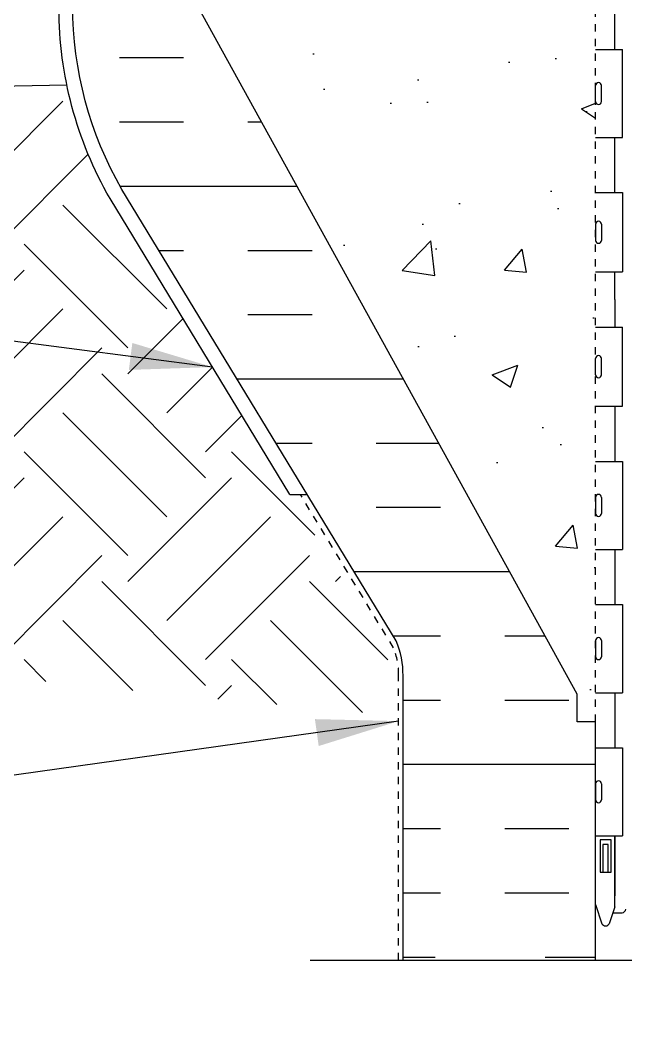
# Model space of a CAD drawing. Header units: inches. Extents: x 104.4 to 159.1, y -9.8 to 61.
# Drawn here: x 119.12 to 127.37, y 5.04 to 18.85 of the extents above; entities that cross this region are included whole.
import ezdxf

# ---------------------------------------------------------------- set-up
doc = ezdxf.new("R2010")
doc.units = ezdxf.units.IN
doc.header["$LTSCALE"] = 0.5
doc.header["$MEASUREMENT"] = 0
doc.linetypes.add('DASHEDX2', pattern=[1.5, 1, -0.5])
doc.linetypes.add('HIDDEN2', pattern=[0.1875, 0.125, -0.0625])
for name, color, linetype in [('HATCH', 12, 'Continuous'), ('Hidden2', 12, 'HIDDEN2'), ('line25', 2, 'Continuous'), ('LINE50', 5, 'Continuous'), ('LINE9', 9, 'Continuous'), ('TEXT', 4, 'Continuous'), ('Web_Edge', 9, 'Continuous')]:
    doc.layers.add(name, color=color, linetype=linetype)
doc.styles.add('DIM', font='romans.shx', dxfattribs={"width": 0.7})
doc.dimstyles.new('ext_12', dxfattribs={"dimscale": 12, "dimtxt": 0.09375, "dimasz": 0.09375, "dimexe": 0.09375, "dimexo": 0.0625, "dimgap": 0.0625, "dimtad": 1, "dimdec": 1, "dimzin": 3, "dimdsep": 46, "dimlunit": 4, "dimtxsty": 'DIM', "dimcen": 0.09, "dimdle": 0.09375, "dimclrt": 4, "dimadec": 0, "dimazin": 0, "dimtfac": 1, "dimtdec": 1, "dimtmove": 2, "dimatfit": 3, "dimfxl": 1, "dimfrac": 2, "dimtolj": 1, "dimtzin": 0, "dimarcsym": 0})

msp = doc.modelspace()

# ---------------------------------------------------------------- hatches: boundary and pattern name
at = {"layer": 'HATCH'}
h = msp.add_hatch(dxfattribs=at)
h.set_pattern_fill('INSUL', color=256, scale=7, style=0)
h.set_pattern_definition([(0, (-2875.528447932905, -416.5373488514358), (0, 2.625), []), (0, (-2875.528447932905, -415.6623488514358), (0, 2.625), [0.875, -0.875]), (0, (-2875.528447932905, -414.7873488514358), (0, 2.625), [0.875, -0.875])])
h.paths.add_polyline_path([(121.5373177216799, 19.04493161711127, -0.0795791067839555), (120.5373177216799, 22.29493161711127), (120.5373177216799, 24.04493161711127), (119.8373177216801, 24.04493161711127), (119.8373177216801, 19.04493161711127, 0.1316524975873954), (120.5071907027578, 16.54493161711127), (124.2451961245143, 10.39493161711141, -0.1043800181721882), (124.3373177216805, 9.919931617111388), (124.3373177216801, 6.044931617111388), (124.7748177216801, 6.044931617111388), (124.7748177216801, 6.544931617111388), (126.2748177216801, 6.544931617111388), (126.2748177216801, 6.044931617111388), (126.9623177216801, 6.044931617111388), (126.9623177216801, 9.294931617111388), (126.7123177216801, 9.294931617111388), (126.7123177216801, 9.669931617111388)])
h = msp.add_hatch(dxfattribs=at)
h.set_pattern_fill('AR-CONC', color=256, scale=0.5, style=0)
h.set_pattern_definition([(49.99999999999999, (78.28631777956923, 4.790770926749559), (3.586300913003767, -0.3137606749129755), [0.375, -4.125]), (355, (78.28631777956923, 4.790770926749559), (-0.693756668065, 3.760960668500059), [0.3, -3.3]), (100.4514, (78.58517617956923, 4.764624226749559), (2.892546908570108, 3.447197710304768), [0.3187009499999998, -3.505710559999998]), (46.18420000000001, (78.28631777956923, 5.790770926749559), (5.336205243128222, -0.8275950716450904), [0.5625, -6.1875]), (96.6356, (78.73100150456924, 5.72180439174956), (4.673313527743517, 4.870589354502209), [0.47805144, -5.258565]), (351.1842, (78.28631777956923, 5.790770926749559), (4.673309725668136, 4.870593004626623), [0.45, -4.95]), (21, (78.78631777956923, 5.540770926749559), (2.984535260592308, -2.013094453326694), [0.375, -4.125]), (326.0000000000001, (78.78631777956923, 5.540770926749559), (1.216576659607909, 3.625750225234265), [0.3, -3.3]), (71.4514, (79.03502894456923, 5.373012896749559), (4.20111314290745, 1.612652483549762), [0.31870095, -3.50571056]), (37.50000000000001, (78.28631777956923, 4.790770926749559), (0.06079927658645334, 1.664469269156557), [0, -3.26, 0, -3.35, 0, -3.3125]), (7.499999999999999, (78.28631777956923, 4.790770926749559), (1.315347687210743, 1.972058559411801), [0, -1.91, 0, -3.185, 0, -1.2625]), (327.5, (77.17131777956924, 4.790770926749559), (2.669112180862045, -0.112774358671899), [0, -1.25, 0, -3.9, 0, -5.175]), (317.5, (76.67131777956924, 4.790770926749559), (2.915930846711931, 0.5005249116615882), [0, -1.625, 0, -2.59, 0, -3.675])])
h.paths.add_polyline_path([(126.7123177216801, 9.66993161711137), (126.7123177216801, 9.294931617111388), (126.9623177216801, 9.294931617111388), (126.9623177216801, 22.54587069632861), (123.0498712881405, 23.24437851248535, 0.1194574711611574), (122.3373177216801, 23.1972968489866), (122.3373177216801, 22.54493161711127, -1), (121.8373177216801, 22.54493161711127), (121.8373177216801, 24.04493161711127), (120.5373177216799, 24.04493161711127), (120.5373177216799, 22.29493161711127, 0.07957910678395547), (121.5373177216799, 19.04493161711127)])
h.paths.add_polyline_path([(126.9623177216801, 24.04493161711122), (126.2748177216801, 24.04493161711122), (126.2748177216801, 23.54493161711122), (124.7748177216801, 23.54493161711122), (124.7748177216801, 24.04493161711122), (124.3373177216801, 24.04493161711122), (122.3373177216801, 24.04493161711127), (122.3373177216801, 23.1972968489866, -0.1219248359021798), (123.064387098712, 23.24178693524225), (126.9623177216801, 22.54587069632861)], flags=17)
h = msp.add_hatch(dxfattribs=at)
h.set_pattern_fill('EARTH', color=256, scale=8, angle=45, style=0)
h.set_pattern_definition([(45, (113.1609266655538, -6.829872627008541), (2.220446049250313e-16, 2.82842712474619), [2, -2]), (45, (112.6305965796638, -6.299542541118626), (2.220446049250313e-16, 2.82842712474619), [2, -2]), (45, (112.1002664937738, -5.769212455228718), (2.220446049250313e-16, 2.82842712474619), [2, -2]), (135, (112.1002664937738, -5.415659064635449), (-2.82842712474619, 4.440892098500626e-16), [2, -2]), (135, (112.6305965796638, -4.885328978745534), (-2.82842712474619, 4.440892098500626e-16), [2, -2]), (135, (113.1609266655538, -4.354998892855626), (-2.82842712474619, 4.440892098500626e-16), [2, -2])])
edge = h.paths.add_edge_path()
edge.add_line((124.1498177216804, 9.38609005223087), (124.1498177216805, 9.921540529296633))
edge.add_arc((123.1659821965856, 9.939195606465127), 0.9839939238575989, 358.9719289250508, 382.1268036807556)
edge.add_line((124.0775074545899, 10.30982445883459), (122.7968821563676, 12.38704835017651))
edge.add_line((122.7968821563676, 12.38704835017651), (121.4861125793408, 14.54360833047916))
edge.add_line((121.4861125793408, 14.54360833047916), (120.543073551302, 14.01722691781741))
edge.add_line((120.543073551302, 14.01722691781741), (114.2078450720061, 10.59145845465967))
edge.add_line((114.2078450720061, 10.59145845465967), (114.9706471797614, 10.44378039013829))
edge.add_line((114.9706471797614, 10.44378039013829), (116.7490810515582, 10.1714353500851))
edge.add_line((116.7490810515582, 10.1714353500851), (118.8659991454566, 9.907393419988225))
edge.add_line((118.8659991454566, 9.907393419988225), (121.3769088919877, 9.642783089466832))
edge.add_line((121.3769088919877, 9.642783089466832), (124.1498177216804, 9.38609005223087))
edge = h.paths.add_edge_path()
edge.add_line((112.3980782222303, 12.65108793084778), (108.5575864515512, 12.65108793084778))
edge.add_line((108.5575864515512, 12.65108793084778), (109.2204430754497, 12.24353801310536))
edge.add_line((109.2204430754497, 12.24353801310536), (110.1316053029974, 11.79362185753011))
edge.add_line((110.1316053029974, 11.79362185753011), (111.111176591685, 11.39934927384372))
edge.add_line((111.111176591685, 11.39934927384372), (112.2072023803549, 11.04886584163679))
edge.add_line((112.2072023803549, 11.04886584163679), (113.4751900995369, 10.7333000505286))
edge.add_line((113.4751900995369, 10.7333000505286), (114.2078450720061, 10.59145845465967))
edge.add_line((114.2078450720061, 10.59145845465967), (120.5430735513022, 14.01722691781742))
edge.add_line((120.5430735513022, 14.01722691781742), (121.4861125793408, 14.54360833047916))
edge.add_line((121.4861125793408, 14.54360833047916), (120.3458776727672, 16.41959401916031))
edge.add_arc((124.8373177216802, 19.01519077848567), 5.18749999999997, 191.6439143472164, 210.0235556856289, ccw=False)
edge.add_line((119.7565720844624, 17.96820461817021), (104.3564293122312, 17.69924475665773))
edge.add_line((104.3564293122312, 17.69924475665773), (104.4321712660629, 17.5479711965427))
edge.add_line((104.4321712660629, 17.5479711965427), (105.2030961653717, 16.21994268821086))
edge.add_line((105.2030961653717, 16.21994268821086), (105.6548710229098, 15.56372811082582))
edge.add_line((105.6548710229098, 15.56372811082582), (116.1874847322319, 15.56372811082582))
edge.add_line((116.1874847322319, 15.56372811082582), (116.1874847322319, 13.7124004690003))
edge.add_line((116.1874847322319, 13.7124004690003), (112.3980782222303, 13.7124004690003))
edge.add_line((112.3980782222303, 13.7124004690003), (112.3980782222303, 12.65108793084778))
h = msp.add_hatch(dxfattribs=at)
h.set_pattern_fill('AR-CONC', color=256, scale=0.5)
h.set_pattern_definition([(49.99999999999999, (0, 0), (3.586300913003767, -0.3137606749129755), [0.375, -4.125]), (355, (0, 0), (-0.693756668065, 3.760960668500059), [0.3, -3.3]), (100.45144446, (0.298858405, -0.02614672), (2.89254423363556, 3.447199954843147), [0.3187009599999999, -3.505710559999999]), (46.18420000000001, (0, 1), (5.336206653357862, -0.8275964039653827), [0.5625, -6.1875]), (96.63563549, (0.444683725, 0.931033465), (4.673309728371142, 4.870593003872752), [0.47805171, -5.258568799999999]), (351.1841639899999, (0, 1), (4.673309725273866, 4.870593001349951), [0.45, -4.950000005]), (21, (0.5, 0.75), (2.984535260592308, -2.013094453326694), [0.375, -4.125]), (326.0000000000001, (0.5, 0.75), (1.216576659607909, 3.625750225234265), [0.3, -3.3]), (71.45144474, (0.74871127, 0.58224213), (4.201111883649856, 1.612655764031769), [0.31870095, -3.50571056]), (37.50000000000001, (0, 0), (0.06079927658645334, 1.664469269156557), [0, -3.26, 0, -3.35, 0, -3.3125]), (7.499999999999999, (0, 0), (1.315347687210743, 1.972058559411801), [0, -1.91, 0, -3.185, 0, -1.2625]), (327.5, (-1.115, 0), (2.669112180862045, -0.1127743586718988), [0, -1.25, 0, -3.9, 0, -5.175]), (317.5, (-1.615, 0), (2.915930846711931, 0.5005249116615886), [0, -1.625, 0, -2.59, 0, -3.675])])
edge = h.paths.add_edge_path()
edge.add_spline(control_points=[(135.2786807289864, 8.18818884998435), (135.2295665213688, 8.216529008041228), (135.1835813749698, 8.245369628056942), (135.1404550913956, 8.274599989106516)], knot_values=[0.3502900975387285, 0.3502900975387285, 0.3502900975387285, 0.3502900975387285, 0.4400709137227831, 0.4400709137227831, 0.4400709137227831, 0.4400709137227831], degree=3, periodic=0)
edge.add_spline(control_points=[(135.1404550913956, 8.274599989106516), (135.1044804322583, 8.298983084241659), (135.0704950838465, 8.323637376725655), (135.0383422098113, 8.348498598724174)], knot_values=[0.4400709137227831, 0.4400709137227831, 0.4400709137227831, 0.4400709137227831, 0.5149633920816324, 0.5149633920816324, 0.5149633920816324, 0.5149633920816324], degree=3, periodic=0)
edge.add_spline(control_points=[(135.0383422098113, 8.348498598724174), (134.9908403957916, 8.385227916992308), (134.9473382015045, 8.422408886525076), (134.9073298978884, 8.459834271488521)], knot_values=[0.5149633920816324, 0.5149633920816324, 0.5149633920816324, 0.5149633920816324, 0.6256075781838092, 0.6256075781838092, 0.6256075781838092, 0.6256075781838092], degree=3, periodic=0)
edge.add_spline(control_points=[(134.9073298978884, 8.459834271488521), (134.8792066394818, 8.486141904583635), (134.852809776638, 8.512570307832926), (134.8279636527818, 8.539047501317478)], knot_values=[0.6256075781838092, 0.6256075781838092, 0.6256075781838092, 0.6256075781838092, 0.7033833086118727, 0.7033833086118727, 0.7033833086118727, 0.7033833086118727], degree=3, periodic=0)
edge.add_spline(control_points=[(134.8279636527818, 8.539047501317478), (134.7969004896861, 8.572149863049468), (134.7682612158145, 8.605328486567899), (134.7417025693443, 8.638442711278989)], knot_values=[0.7033833086118727, 0.7033833086118727, 0.7033833086118727, 0.7033833086118727, 0.8006202141812501, 0.8006202141812501, 0.8006202141812501, 0.8006202141812501], degree=3, periodic=0)
edge.add_spline(control_points=[(134.7417025693443, 8.638442711278989), (134.7171204121212, 8.669092581899443), (134.6943207256889, 8.699687282145337), (134.6730313228671, 8.730115276133994)], knot_values=[0.8006202141812501, 0.8006202141812501, 0.8006202141812501, 0.8006202141812501, 0.8906207683611186, 0.8906207683611186, 0.8906207683611186, 0.8906207683611186], degree=3, periodic=0)
edge.add_spline(control_points=[(134.6730313228671, 8.730115276133994), (134.6490001067823, 8.764462021540147), (134.6268932361936, 8.798596356222205), (134.6063192357033, 8.83235786280129)], knot_values=[0.8906207683611186, 0.8906207683611186, 0.8906207683611186, 0.8906207683611186, 0.9922122870784313, 0.9922122870784313, 0.9922122870784313, 0.9922122870784313], degree=3, periodic=0)
edge.add_spline(control_points=[(134.6063192357033, 8.83235786280129), (134.5812830948416, 8.873441648855254), (134.5585168325965, 8.913973349941624), (134.5373150247009, 8.953663899844306)], knot_values=[0.9922122870784313, 0.9922122870784313, 0.9922122870784313, 0.9922122870784313, 1.115837226922352, 1.115837226922352, 1.115837226922352, 1.115837226922352], degree=3, periodic=0)
edge.add_spline(control_points=[(134.5373150247009, 8.953663899844306), (134.5164672610968, 8.992691666050256), (134.4971321391362, 9.03090613891259), (134.4786389868863, 9.068032492901622)], knot_values=[1.115837226922352, 1.115837226922352, 1.115837226922352, 1.115837226922352, 1.237397781293184, 1.237397781293184, 1.237397781293184, 1.237397781293184], degree=3, periodic=0)
edge.add_spline(control_points=[(134.4786389868863, 9.068032492901622), (134.4754867082473, 9.074360922530186), (134.4723588934004, 9.080657736396937), (134.4692522207167, 9.086921573376799)], knot_values=[1.237397781293184, 1.237397781293184, 1.237397781293184, 1.237397781293184, 1.258118572087025, 1.258118572087025, 1.258118572087025, 1.258118572087025], degree=3, periodic=0)
edge.add_arc((134.0248197798439, 8.85815603562412), 0.4999999999999939, 28.01829981724988, 224.1875067117047)
edge.add_spline(control_points=[(133.6662884764589, 8.509651653308651), (133.7739168496593, 8.346683226439438), (134.1339001611129, 8.25601832515423), (134.210567407699, 7.760452830207555), (133.6624079933428, 7.524600141726523), (133.2586144199492, 7.496120313718279), (132.9623197798439, 7.475222456629922)], knot_values=[0.2294066276059699, 0.2294066276059699, 0.2294066276059699, 0.2294066276059699, 0.8444317149509691, 1.128849112252439, 1.464330773214601, 2.389004302115073, 2.389004302115073, 2.389004302115073, 2.389004302115073], degree=3, periodic=0)
edge.add_spline(control_points=[(132.9623197798439, 7.475222456629922), (132.6660251397386, 7.496120313718279), (132.262231566345, 7.524600141726523), (131.7140721519888, 7.760452830207555), (131.7907393985744, 8.25601832515423), (132.150722710028, 8.346683226439438), (132.2583510832284, 8.509651653308651)], knot_values=[0.2294066276059699, 0.2294066276059699, 0.2294066276059699, 0.2294066276059699, 1.154080156506442, 1.489561817468604, 1.773979214770074, 2.389004302115073, 2.389004302115073, 2.389004302115073, 2.389004302115073], degree=3, periodic=0)
edge.add_arc((131.8998197798439, 8.85815603562412), 0.4999999999999962, 315.8124932879363, 511.9817097592949)
edge.add_spline(control_points=[(131.4553873389706, 9.086921573376799), (131.4522834220757, 9.08066329276325), (131.4491584005094, 9.07437209374147), (131.4460089614744, 9.068049333817573)], knot_values=[1.237416161768966, 1.237416161768966, 1.237416161768966, 1.237416161768966, 1.258118572087025, 1.258118572087025, 1.258118572087025, 1.258118572087025], degree=3, periodic=0)
edge.add_spline(control_points=[(131.4460005728075, 9.068032492914655), (131.424550440336, 9.02496978513548), (131.4019675566529, 8.980443167245962), (131.3772053542867, 8.934881497896189)], knot_values=[1.096400186124003, 1.096400186124003, 1.096400186124003, 1.096400186124003, 1.237397781307406, 1.237397781307406, 1.237397781307406, 1.237397781307406], degree=3, periodic=0)
edge.add_spline(control_points=[(131.3772053542867, 8.934881497896189), (131.3373924392824, 8.861626993209988), (131.2919458704347, 8.785696825858), (131.2365158270304, 8.708873449709504)], knot_values=[0.8697028516208949, 0.8697028516208949, 0.8697028516208949, 0.8697028516208949, 1.096400186124003, 1.096400186124003, 1.096400186124003, 1.096400186124003], degree=3, periodic=0)
edge.add_spline(control_points=[(131.2365158270304, 8.708873449709504), (131.2169924400104, 8.681814973608404), (131.1962305370366, 8.654645689056977), (131.1740400535284, 8.627443480034694)], knot_values=[0.7898562643532566, 0.7898562643532566, 0.7898562643532566, 0.7898562643532566, 0.869702851620895, 0.869702851620895, 0.869702851620895, 0.869702851620895], degree=3, periodic=0)
edge.add_spline(control_points=[(131.1740400535284, 8.627443480034694), (131.1542150063821, 8.603140941689677), (131.1332497103529, 8.578812124048387), (131.1110086328993, 8.554512565147695)], knot_values=[0.7185210743618496, 0.7185210743618496, 0.7185210743618496, 0.7185210743618496, 0.7898562643532566, 0.7898562643532566, 0.7898562643532566, 0.7898562643532566], degree=3, periodic=0)
edge.add_spline(control_points=[(131.1110086328993, 8.554512565147695), (131.0863177069044, 8.527536416542594), (131.0600544665345, 8.50059632735767), (131.0320334782671, 8.473768283874087)], knot_values=[0.6393283328867542, 0.6393283328867542, 0.6393283328867542, 0.6393283328867542, 0.7185210743618496, 0.7185210743618496, 0.7185210743618496, 0.7185210743618496], degree=3, periodic=0)
edge.add_spline(control_points=[(131.0320334782671, 8.473768283874087), (131.006557627187, 8.449377022793787), (130.9796288380692, 8.425078377646445), (130.9511077554478, 8.400929453013164)], knot_values=[0.567328642183785, 0.567328642183785, 0.567328642183785, 0.567328642183785, 0.6393283328867541, 0.6393283328867541, 0.6393283328867541, 0.6393283328867541], degree=3, periodic=0)
edge.add_spline(control_points=[(130.9511077554478, 8.400929453013164), (130.9198973691923, 8.374503483302856), (130.8867802520717, 8.34825680009007), (130.8515737945645, 8.32226423244698)], knot_values=[0.4885399725199528, 0.4885399725199528, 0.4885399725199528, 0.4885399725199528, 0.5673286421837852, 0.5673286421837852, 0.5673286421837852, 0.5673286421837852], degree=3, periodic=0)
edge.add_spline(control_points=[(130.8515737945645, 8.32226423244698), (130.819218006045, 8.298376284573628), (130.7850975271429, 8.274702966783925), (130.7490706113404, 8.251302363455443)], knot_values=[0.4161308261907437, 0.4161308261907437, 0.4161308261907437, 0.4161308261907437, 0.4885399725199527, 0.4885399725199527, 0.4885399725199527, 0.4885399725199527], degree=3, periodic=0)
edge.add_spline(control_points=[(130.7490706113404, 8.251302363455443), (130.7101686704643, 8.22603434184236), (130.6690438762707, 8.201084297837019), (130.6255177670896, 8.176525360819943)], knot_values=[0.3379432748379856, 0.3379432748379856, 0.3379432748379856, 0.3379432748379856, 0.4161308261907438, 0.4161308261907438, 0.4161308261907438, 0.4161308261907438], degree=3, periodic=0)
edge.add_spline(control_points=[(130.6255177670896, 8.176525360819943), (130.615897769716, 8.171097425402577), (130.5747545307224, 8.148243363536782), (130.5314826871507, 8.125744484924823), (130.4980094082141, 8.10938725992224)], knot_values=[0.2649264829430101, 0.2649264829430101, 0.2649264829430101, 0.2649264829430101, 0.2822072381682724, 0.3379432748379855, 0.3379432748379855, 0.3379432748379855, 0.3379432748379855], degree=3, periodic=0)
edge.add_spline(control_points=[(130.4980094082141, 8.10938725992224), (130.4533858457369, 8.087581279897396), (130.4079758691253, 8.06722705113031), (130.3636695606692, 8.049769600555148)], knot_values=[0.1906242157741168, 0.1906242157741168, 0.1906242157741168, 0.1906242157741168, 0.2649264829430101, 0.2649264829430101, 0.2649264829430101, 0.2649264829430101], degree=3, periodic=0)
edge.add_spline(control_points=[(130.3636695606692, 8.049769600555148), (130.3403557717886, 8.040583565173643), (130.3173475686573, 8.032199595276673), (130.294920325058, 8.024828222720727)], knot_values=[0.1515266824773169, 0.1515266824773169, 0.1515266824773169, 0.1515266824773169, 0.1906242157741167, 0.1906242157741167, 0.1906242157741167, 0.1906242157741167], degree=3, periodic=0)
edge.add_spline(control_points=[(130.294920325058, 8.024828222720727), (130.2736090572531, 8.017823648398693), (130.2528223705664, 8.011733405309757), (130.232796542706, 8.00673813514037)], knot_values=[0.1143746357306465, 0.1143746357306465, 0.1143746357306465, 0.1143746357306465, 0.1515266824773169, 0.1515266824773169, 0.1515266824773169, 0.1515266824773169], degree=3, periodic=0)
edge.add_spline(control_points=[(130.232796542706, 8.00673813514037), (130.2222595259118, 8.004109767113148), (130.2119331576656, 8.00178454922066), (130.2018518574496, 7.999788796231774)], knot_values=[0.09482629329799408, 0.09482629329799408, 0.09482629329799408, 0.09482629329799408, 0.1143746357306465, 0.1143746357306465, 0.1143746357306465, 0.1143746357306465], degree=3, periodic=0)
edge.add_spline(control_points=[(130.2018518574496, 7.999788796231774), (130.1919378487599, 7.997826161249129), (130.1822608421484, 7.996182147454373), (130.1728535718786, 7.994881781214072)], knot_values=[0.07560234077246346, 0.07560234077246346, 0.07560234077246346, 0.07560234077246346, 0.0948262932979941, 0.0948262932979941, 0.0948262932979941, 0.0948262932979941], degree=3, periodic=0)
edge.add_spline(control_points=[(130.1728535718786, 7.994881781214072), (130.1637615592309, 7.993624993010444), (130.1549215069795, 7.992689205579009), (130.1463629674591, 7.992097012602745)], knot_values=[0.05702262375708082, 0.05702262375708082, 0.05702262375708082, 0.05702262375708082, 0.07560234077246344, 0.07560234077246344, 0.07560234077246344, 0.07560234077246344], degree=3, periodic=0)
edge.add_spline(control_points=[(130.1463629674591, 7.992097012602745), (130.1376580121324, 7.99149468864421), (130.129244283924, 7.991247815832043), (130.1211528779697, 7.991380167368732)], knot_values=[0.038125052948749, 0.038125052948749, 0.038125052948749, 0.038125052948749, 0.05702262375708082, 0.05702262375708082, 0.05702262375708082, 0.05702262375708082], degree=3, periodic=0)
edge.add_arc((130.1211528779697, 8.233407184853089), 0.2420270174843574, 141.7672916529747, 270.76781723081035, ccw=False)
edge.add_arc((129.7748197798439, 8.85815603562412), 0.4999999999999997, 288.2063345099661, 454.7074169979489)
edge.add_spline(control_points=[(129.7337860180025, 9.356469421345594), (129.7169645350664, 9.353977622011591), (129.7003647583419, 9.351127637145197), (129.6840403843723, 9.347832715343234)], knot_values=[1.8245115510057, 1.8245115510057, 1.8245115510057, 1.8245115510057, 1.875320924960458, 1.875320924960458, 1.875320924960458, 1.875320924960458], degree=3, periodic=0)
edge.add_spline(control_points=[(129.6840403843723, 9.347832715343234), (129.6698646899095, 9.344971484350218), (129.655896670293, 9.341774736707286), (129.6421714872138, 9.338185665665623)], knot_values=[1.780389910422815, 1.780389910422815, 1.780389910422815, 1.780389910422815, 1.8245115510057, 1.8245115510057, 1.8245115510057, 1.8245115510057], degree=3, periodic=0)
edge.add_spline(control_points=[(129.6421714872138, 9.338185665665623), (129.6288930798559, 9.334713424380897), (129.6158419569434, 9.3308739854452), (129.6030499570263, 9.326615910931334)], knot_values=[1.737704496786996, 1.737704496786996, 1.737704496786996, 1.737704496786996, 1.780389910422815, 1.780389910422815, 1.780389910422815, 1.780389910422815], degree=3, periodic=0)
edge.add_spline(control_points=[(129.6030499570263, 9.326615910931334), (129.592918091923, 9.323243315805177), (129.5829487846363, 9.319608094487064), (129.5731578551536, 9.315684688421063)], knot_values=[1.703895643153065, 1.703895643153065, 1.703895643153065, 1.703895643153065, 1.737704496783358, 1.737704496783358, 1.737704496783358, 1.737704496786996], degree=3, periodic=0)
edge.add_spline(control_points=[(129.5731578551525, 9.31568468842064), (129.5718876899458, 9.31517570979039), (129.5706205267577, 9.314661881139676), (129.5693563523676, 9.314143226311531)], knot_values=[1.699509662271349, 1.699509662271349, 1.699509662271349, 1.699509662274987, 1.703895643156703, 1.703895643156703, 1.703895643156703, 1.703895643156703], degree=3, periodic=0)
edge.add_spline(control_points=[(129.5693563523676, 9.314143226311531), (129.5581024645622, 9.30952607594742), (129.5470854344998, 9.304526458108018), (129.5362959344122, 9.29916119334916)], knot_values=[1.660464940953705, 1.660464940953705, 1.660464940953705, 1.660464940953705, 1.699509662271349, 1.699509662271349, 1.699509662271349, 1.699509662271349], degree=3, periodic=0)
edge.add_spline(control_points=[(129.5362959344122, 9.29916119334916), (129.5242695306187, 9.293180856917816), (129.5125258149312, 9.286746232935304), (129.5010518697711, 9.279880615382726)], knot_values=[1.6169441493726, 1.6169441493726, 1.6169441493726, 1.6169441493726, 1.660464940953705, 1.660464940953705, 1.660464940953705, 1.660464940953705], degree=3, periodic=0)
edge.add_spline(control_points=[(129.5010518697711, 9.279880615382726), (129.4869310925469, 9.271431223772906), (129.4732189038465, 9.262329058755084), (129.4598912257699, 9.252617539468911)], knot_values=[1.563383896646301, 1.563383896646301, 1.563383896646301, 1.563383896646301, 1.6169441493726, 1.6169441493726, 1.6169441493726, 1.6169441493726], degree=3, periodic=0)
edge.add_spline(control_points=[(129.4598912257699, 9.252617539468911), (129.4454482647252, 9.242093343586511), (129.4314568599071, 9.230853542732225), (129.4178863688406, 9.218953393797733)], knot_values=[1.505341630076846, 1.505341630076846, 1.505341630076846, 1.505341630076846, 1.563383896646301, 1.563383896646301, 1.563383896646301, 1.563383896646301], degree=3, periodic=0)
edge.add_spline(control_points=[(129.4178863688406, 9.218953393797733), (129.4052911682484, 9.207908490398797), (129.3930585546024, 9.196294744587373), (129.3811640286735, 9.184156335276484)], knot_values=[1.451470772590624, 1.451470772590624, 1.451470772590624, 1.451470772590624, 1.505341630076846, 1.505341630076846, 1.505341630076846, 1.505341630076846], degree=3, periodic=0)
edge.add_spline(control_points=[(129.3811640286735, 9.184156335276484), (129.3684424561996, 9.17117392179581), (129.3561076216046, 9.157591346763361), (129.3441295516688, 9.143462660217107)], knot_values=[1.393854183090957, 1.393854183090957, 1.393854183090957, 1.393854183090957, 1.451470772590625, 1.451470772590625, 1.451470772590625, 1.451470772590625], degree=3, periodic=0)
edge.add_spline(control_points=[(129.3441295516688, 9.143462660217107), (129.3328438565519, 9.130150661738444), (129.3218748736148, 9.116353861406555), (129.3111975326571, 9.102117467754061)], knot_values=[1.339568036303399, 1.339568036303399, 1.339568036303399, 1.339568036303399, 1.393854183090957, 1.393854183090957, 1.393854183090957, 1.393854183090957], degree=3, periodic=0)
edge.add_spline(control_points=[(129.3111975326571, 9.102117467754061), (129.2999836775108, 9.087165724912921), (129.2890915095036, 9.071729101541194), (129.2784919861827, 9.055859969246203)], knot_values=[1.282554123481334, 1.282554123481334, 1.282554123481334, 1.282554123481334, 1.339568036303399, 1.339568036303399, 1.339568036303399, 1.339568036303399], degree=3, periodic=0)
edge.add_spline(control_points=[(129.2784919861827, 9.055859969246203), (129.2634637608114, 9.033360382297406), (129.249023814476, 9.009991358983129), (129.2350893725192, 8.985902164994714)], knot_values=[1.20171860802999, 1.20171860802999, 1.20171860802999, 1.20171860802999, 1.282554123481334, 1.282554123481334, 1.282554123481334, 1.282554123481334], degree=3, periodic=0)
edge.add_spline(control_points=[(129.2350893725192, 8.985902164994714), (129.2203707015515, 8.960457233558508), (129.2062160355835, 8.934208788091773), (129.1925278230058, 8.907332741233878)], knot_values=[1.11633367778869, 1.11633367778869, 1.11633367778869, 1.11633367778869, 1.20171860802999, 1.20171860802999, 1.20171860802999, 1.20171860802999], degree=3, periodic=0)
edge.add_spline(control_points=[(129.1925278230058, 8.907332741233878), (129.1754376491761, 8.873777131978633), (129.1590745980946, 8.839243197219101), (129.1432488096835, 8.804073307395715)], knot_values=[1.009727845070335, 1.009727845070335, 1.009727845070335, 1.009727845070335, 1.11633367778869, 1.11633367778869, 1.11633367778869, 1.11633367778869], degree=3, periodic=0)
edge.add_spline(control_points=[(129.1432488096835, 8.804073307395715), (129.0793379500181, 8.662043233786244), (129.0073483692443, 8.463102774230755), (128.9289819119222, 8.284912227767808), (128.9103796211128, 8.244105316974897)], knot_values=[0.4477441690103365, 0.4477441690103365, 0.4477441690103365, 0.4477441690103365, 0.87826113520563, 1.009727845070335, 1.009727845070335, 1.009727845070335, 1.009727845070335], degree=3, periodic=0)
edge.add_spline(control_points=[(128.9103796211128, 8.244105316974897), (128.8470246679942, 8.10512673919156), (128.7805406561517, 7.976329901024459), (128.7140566443092, 7.847533062857394)], knot_values=[0, 0, 0, 0, 0.4477441690103365, 0.4477441690103365, 0.4477441690103365, 0.4477441690103365], degree=3, periodic=0)
edge.add_arc((128.4499708152677, 7.975187959030897), 0.2933208100657432, 106.92688305139441, 334.20161471941674, ccw=False)
edge.add_arc((128.1763197798434, 8.580126404197358), 0.3750000000000005, 300.1324709787119, 537.076292684904)
edge.add_arc((127.6031469842002, 8.574484044981766), 0.2001991447121994, -85.59237301242632, 7.107142558051521, ccw=False)
edge.add_arc((127.646599042013, 8.186723592126219), 0.1902351741811493, 98.48412032901487, 156.36836911496)
edge.add_line((127.4723166904874, 8.26298028653695), (127.472314101717, 6.77366473365737))
edge.add_line((127.472314101717, 6.77366473365737), (127.3723141017171, 6.773664733657426))
edge.add_line((127.3723141017171, 6.773664733657426), (127.3723141017169, 6.74366473365703))
edge.add_arc((127.3223141017169, 6.743664733657338), 0.04999999999999761, 269.9999999999511, 359.99999999964683, ccw=False)
edge.add_line((127.3223141017168, 6.69366473365734), (127.1962271451953, 6.693664733657442))
edge.add_line((127.1962271451953, 6.693664733657442), (127.147314101717, 6.543664733657046))
edge.add_arc((127.0973141017174, 6.570331400323426), 0.05666666666620344, 208.0724869307375, 331.9275130642253, ccw=False)
edge.add_line((127.0473141017154, 6.543664733661442), (126.9623177216801, 6.804320299103917))
edge.add_line((126.9623177216801, 6.804320299103917), (126.9623177216801, 6.044931617111105))
edge.add_line((126.9623177216801, 6.044931617111105), (132.1185677216801, 6.044931617111105))
edge.add_line((132.1185677216801, 6.044931617111105), (133.1185677216801, 7.044931617111105))
edge.add_line((133.1185677216801, 7.044931617111105), (133.1185677216801, 6.044931617111105))
edge.add_line((133.1185677216801, 6.044931617111105), (133.1185677216801, 5.044931617111105))
edge.add_line((133.1185677216801, 5.044931617111105), (134.1185677216801, 6.044931617111105))
edge.add_line((134.1185677216801, 6.044931617111105), (135.2786807289378, 6.044931617111105))
edge.add_line((135.2786807289378, 6.044931617111105), (135.2786807289378, 8.18818885001316))

# ---------------------------------------------------------------- linework, layer by layer
at = {"layer": 'Hidden2'}
for p, q in [((126.9623177216801, 9.294931617111388), (126.9623177216801, 24.0449316171111)), ((126.9623177216801, 9.294931617111274), (126.9623177216801, 24.04493161711099))]:
    msp.add_line(p, q, dxfattribs=at)
at = {"layer": 'line25'}
for p, q in [((126.7123177216801, 9.669931617111388), (121.5373177216799, 19.04493161711127)), ((126.9623177216801, 18.44993161710471), (127.327270315922, 18.44993161710471)), ((127.327270315922, 17.24993161710472), (127.327270315922, 18.44993161710477)), ((126.9623213416431, 17.73993161710484), (126.9623213416431, 17.9599316171047)), ((127.0023213416431, 17.99993161710472), (127.002321341644, 17.99993161710478)), ((127.0423213416431, 17.73993161710479), (127.042321341644, 17.9599316171047)), ((126.9623177216801, 17.90493161710486), (126.9623213416436, 17.90493161710486)), ((126.9623177216801, 17.79493161710485), (126.9623213416436, 17.79493161710485)), ((127.0023213416431, 17.69993161710482), (127.0023213416431, 17.69993161710477)), ((126.9623177216801, 17.24993161710472), (127.327270315922, 17.24993161710466)), ((126.9623177216801, 16.49993161710472), (127.327270315922, 16.49993161710478)), ((127.327270315922, 16.49993161710472), (127.327270315922, 15.41993161710468)), ((126.9623177216801, 16.01493161710471), (126.9623213416436, 16.01493161710471)), ((126.9623213416431, 16.06993161710471), (126.9623213416431, 15.84993161710486)), ((127.0023213416431, 16.10993161710473), (127.0023213416431, 16.10993161710479)), ((127.0423213416431, 16.06993161710477), (127.042321341644, 15.84993161710486)), ((126.9623177216801, 15.90493161710469), (126.9623213416436, 15.90493161710469)), ((127.0023213416431, 15.80993161710484), (127.002321341644, 15.80993161710478)), ((126.9623177216801, 15.41993161710474), (127.327270315922, 15.41993161710474)), ((126.9623177216801, 14.66993161710474), (127.327270315922, 14.66993161710474)), ((127.327270315922, 13.58993161710475), (127.327270315922, 14.66993161710479)), ((126.9623213416431, 14.01993161710476), (126.9623213416431, 14.23993161710462)), ((127.0023213416431, 14.27993161710464), (127.002321341644, 14.27993161710469)), ((127.0423213416431, 14.0199316171047), (127.042321341644, 14.23993161710462)), ((126.9623177216801, 14.18493161710478), (126.9623213416436, 14.18493161710478)), ((126.9623177216801, 14.07493161710477), (126.9623213416436, 14.07493161710477)), ((127.0023213416431, 13.97993161710474), (127.0023213416431, 13.97993161710468)), ((126.9623177216801, 13.58993161710475), (127.327270315922, 13.5899316171047)), ((126.9623177216801, 12.83993161710475), (127.327270315922, 12.83993161710481)), ((127.327270315922, 12.83993161710475), (127.327270315922, 11.63993161710471)), ((126.9623177216801, 12.29493161710462), (126.9623213416436, 12.29493161710462)), ((126.9623213416431, 12.34993161710463), (126.9623213416431, 12.12993161710477)), ((127.0023213416431, 12.38993161710465), (127.0023213416431, 12.38993161710471)), ((127.0423213416431, 12.34993161710469), (127.042321341644, 12.12993161710477)), ((126.9623177216801, 12.18493161710461), (126.9623213416436, 12.18493161710461)), ((127.0023213416431, 12.08993161710475), (127.002321341644, 12.0899316171047)), ((126.9623177216801, 11.63993161710476), (127.327270315922, 11.63993161710476)), ((126.9623177216801, 10.88993161710471), (127.327270315922, 10.88993161710476)), ((127.327270315922, 10.88993161710471), (127.327270315922, 9.689931617104662)), ((126.9623213416431, 10.39993161710458), (126.9623213416431, 10.17993161710473)), ((127.0423213416431, 10.39993161710464), (127.042321341644, 10.17993161710473)), ((126.9623177216801, 10.34493161710458), (126.9623213416436, 10.34493161710458)), ((126.9623177216801, 10.23493161710456), (126.9623213416436, 10.23493161710456)), ((127.0023213416431, 10.13993161710471), (127.002321341644, 10.13993161710465)), ((126.7123177216801, 9.294931617111388), (126.7123177216801, 9.669931617111388)), ((126.9623177216801, 9.689931617104719), (127.327270315922, 9.689931617104719)), ((126.9623177216801, 9.294931617111388), (126.7123177216801, 9.294931617111388)), ((126.9623177216801, 6.044931617111388), (126.9623177216801, 9.294931617111388)), ((126.9623177216801, 8.939931617104719), (127.327270315922, 8.939931617104776)), ((127.327270315922, 8.939931617104719), (127.327270315922, 7.739931617104673)), ((126.9623213416431, 8.449931617104596), (126.9623213416431, 8.22993161710474)), ((127.0023213416431, 8.489931617104617), (127.0023213416431, 8.489931617104673)), ((127.0423213416431, 8.449931617104653), (127.042321341644, 8.22993161710474)), ((126.9623177216801, 8.39493161710459), (126.9623213416436, 8.39493161710459)), ((126.9623177216801, 8.284931617104576), (126.9623213416436, 8.284931617104576)), ((127.0023213416431, 8.189931617104719), (127.002321341644, 8.189931617104662)), ((126.9623177216801, 7.73993161710473), (127.327270315922, 7.73993161710473))]:
    msp.add_line(p, q, dxfattribs=at)
for centre, start, end in [((127.0023213416431, 17.9599316171047), 89.99999999992184, 180), ((127.002321341644, 17.95993161710476), 359.999999999899, 90), ((127.0023213416431, 17.73993161710479), 179.9999999999121, 270.0000000000521), ((127.0023213416431, 17.73993161710479), 270, 0), ((127.0023213416431, 16.06993161710477), 89.99999999994789, 180.0000000000879), ((127.0023213416431, 16.06993161710477), 0, 90), ((127.0023213416431, 15.84993161710486), 180, 270.0000000000782), ((127.002321341644, 15.8499316171048), 270, 1.009635278083779e-10), ((127.0023213416431, 14.23993161710462), 89.99999999992184, 180), ((127.002321341644, 14.23993161710467), 359.999999999899, 90), ((127.0023213416431, 14.0199316171047), 179.9999999999121, 270.0000000000521), ((127.0023213416431, 14.0199316171047), 270, 0), ((127.0023213416431, 12.34993161710469), 89.99999999994789, 180.0000000000879), ((127.0023213416431, 12.34993161710469), 0, 90), ((127.0023213416431, 12.12993161710477), 180, 270.0000000000782), ((127.002321341644, 12.12993161710472), 270, 1.009635278083779e-10), ((127.0023213416431, 10.39993161710464), 89.99999999994789, 180.0000000000879), ((127.0023213416431, 10.39993161710464), 0, 90), ((127.0023213416431, 10.17993161710473), 180, 270.0000000000782), ((127.002321341644, 10.17993161710467), 270, 1.009635278083779e-10), ((127.0023213416431, 8.449931617104653), 89.99999999994789, 180.0000000000879), ((127.0023213416431, 8.449931617104653), 0, 90), ((127.0023213416431, 8.22993161710474), 180, 270.0000000000782), ((127.002321341644, 8.229931617104683), 270, 1.009635278083779e-10)]:
    msp.add_arc(centre, 0.04, start, end, dxfattribs=at)
at = {"layer": 'LINE50'}
msp.add_line((104.3564293122312, 17.69924475665773), (119.7565720844624, 17.96820461817021), dxfattribs=at)
msp.add_lwpolyline([(124.3373177216801, 6.044931617111388), (124.3373177216805, 9.919931617111388, 0.1043800181721882), (124.2451961245143, 10.39493161711141), (120.5071907027578, 16.54493161711127, -0.1316524975873954), (119.8373177216801, 19.04493161711127), (119.8373177216801, 24.04493161711127), (120.5373177216799, 24.04493161711127)], format="xyb", dxfattribs=at)
at = {"layer": 'LINE9'}
for p, q in [((122.7968821563676, 12.38704835017651), (123.0162994472788, 12.38704835017651)), ((123.0734501925206, 6.044931617111105), (132.1185677216803, 6.044931617111105))]:
    msp.add_line(p, q, dxfattribs=at)
msp.add_lwpolyline([(122.7968821563676, 12.38704835017651), (120.3458776727672, 16.41959401916031, -0.1317570615111504), (119.6498177216801, 19.01519077848579), (119.6498177216801, 24.04493161711127), (124.3373177216801, 24.04493161711122)], format="xyb", dxfattribs=at)
at = {"layer": 'LINE9', "linetype": 'DASHEDX2', "ltscale": 0.1}
msp.add_lwpolyline([(124.2768757386822, 6.044931617111217), (124.2768757386826, 9.92750335910035, 0.10077968587392), (124.2078686035157, 10.30112511295243), (122.9400324457739, 12.38704835017651)], format="xyb", dxfattribs=at)
at = {"layer": 'Web_Edge'}
for p, q in [((127.222314101717, 6.773664733657995), (127.2223141017168, 7.73993161710473)), ((126.96231772168, 6.804320299104091), (127.0473141017168, 6.543664733657351)), ((127.222314101717, 6.77366473365737), (127.1473141017171, 6.543664733657351)), ((127.1962271451952, 6.693664733657442), (127.3223141017169, 6.693664733657329))]:
    msp.add_line(p, q, dxfattribs=at)
for points in [[(127.222314101717, 18.44993161710471), (127.222314101717, 19.19993161710477)], [(127.222314101717, 16.49993161710475), (127.222314101717, 17.24993161710469)], [(127.222314101717, 15.04493161711099), (127.222314101717, 15.41993161710474)], [(127.222314101717, 15.04493161711099), (127.222314101717, 14.66993161710474)], [(127.222314101717, 13.58993161710472), (127.222314101717, 12.83993161710478)], [(127.222314101717, 11.63993161710476), (127.222314101717, 10.88993161710474)], [(127.222314101717, 9.689931617104719), (127.222314101717, 8.939931617104747)], [(127.222314101717, 7.73993161710473), (127.222314101717, 6.923664733657347)]]:
    msp.add_lwpolyline(points, dxfattribs=at)
for points in [[(127.1723141017172, 7.683664733657452), (127.0223141017171, 7.683664733657452), (127.0223141017171, 7.243664733657454), (127.1723141017172, 7.243664733657454)], [(127.1323141017173, 7.623664733657449), (127.0623141017171, 7.623664733657449), (127.0623141017171, 7.243664733657454), (127.1323141017173, 7.243664733657454)]]:
    msp.add_lwpolyline(points, close=True, dxfattribs=at)
for centre, radius, start, end in [((127.3223141017169, 6.74366473365734), 0.05, 270, 0), ((127.0973141017174, 6.570331400323425), 0.0566666666662005, 208.0724869353416, 331.9275130644369)]:
    msp.add_arc(centre, radius, start, end, dxfattribs=at)

# ---------------------------------------------------------------- leaders
at = {"layer": 'TEXT'}
for points in [[(121.7408798785533, 14.12444925675572), (118.1462414444106, 14.59115931420905), (116.2561804071158, 14.59115931420905)], [(124.2768757386826, 9.30268375991188), (114.7851156185316, 7.972035407164341), (109.5538711714214, 7.972035407164341)]]:
    msp.add_leader(points, dimstyle='ext_12', override={"dimgap": 0.0625, "dimtad": 0}, dxfattribs=at)

doc.saveas('drawing.dxf')
